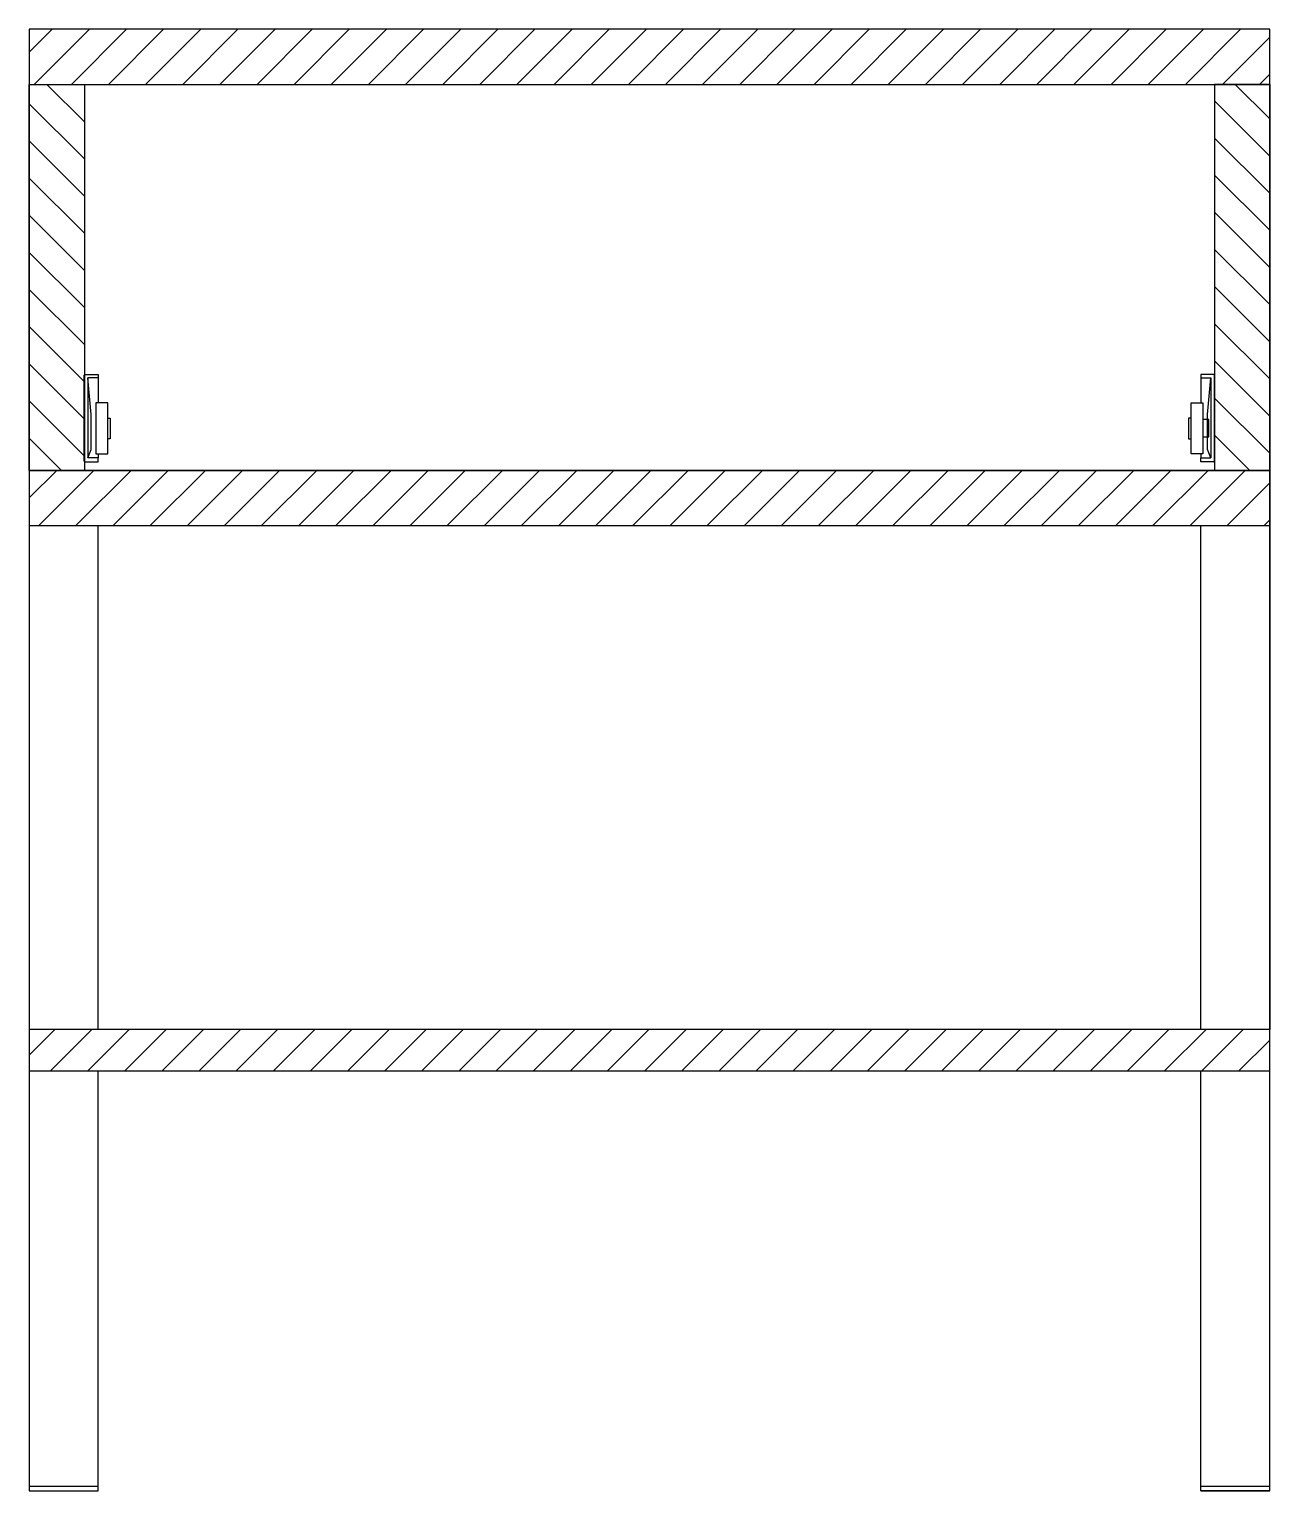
# Model space of a CAD drawing. Header units: millimetres. Extents: x -1075 to 24338, y -11868 to 7393.
# Drawn here: x 12031 to 12481, y 3194 to 3724 of the extents above; entities that cross this region are included whole.
import ezdxf

# ---------------------------------------------------------------- set-up
doc = ezdxf.new("R2010")
doc.units = ezdxf.units.MM
for name, color, linetype in [('IN-FURN-STOR', 104, 'Continuous'), ('linee di prosp', 6, 'Continuous'), ('linee in prospettp', 252, 'Continuous')]:
    doc.layers.add(name, color=color, linetype=linetype)

msp = doc.modelspace()

# ---------------------------------------------------------------- hatches: boundary and pattern name
at = {"layer": 'IN-FURN-STOR'}
h = msp.add_hatch(dxfattribs=at)
h.set_pattern_fill('ANSI31', color=2, scale=3)
h.set_pattern_definition([(45, (-11632.032, -13172.291), (-6.735192, 6.735192), [])])
h.paths.add_polyline_path([(12481.32, 3723.79), (12031.32, 3723.79), (12031.32, 3703.79), (12481.32, 3703.79)])
h.paths.add_polyline_path([(12481.32, 3563.82), (12031.32, 3563.82), (12031.32, 3543.82), (12481.32, 3543.82)])
h.paths.add_polyline_path([(12056.32, 3361.04), (12031.32, 3361.04), (12031.32, 3346.04), (12056.32, 3346.04)])
h.paths.add_polyline_path([(12456.32, 3361.04), (12056.32, 3361.04), (12056.32, 3346.04), (12456.32, 3346.04)])
h.paths.add_polyline_path([(12481.32, 3361.04), (12456.32, 3361.04), (12456.32, 3346.04), (12481.32, 3346.04)])
h = msp.add_hatch(dxfattribs=at)
h.set_pattern_fill('ANSI31', color=2, scale=3, angle=90)
h.set_pattern_definition([(135, (-11632.032, -13172.291), (-6.735192, -6.735192), [])])
h.paths.add_polyline_path([(12461.32, 3563.82), (12481.32, 3563.82), (12481.32, 3703.79), (12461.32, 3703.79)])
h.paths.add_polyline_path([(12051.32, 3703.79), (12031.32, 3703.79), (12031.32, 3563.82), (12051.02, 3563.82), (12051.02, 3599.46), (12051.32, 3598.73)])

# ---------------------------------------------------------------- linework, layer by layer
for p, q in [((12481.32, 3723.79, 2064.47), (12031.32, 3723.79, 2064.47)), ((12031.32, 3723.79, 2064.47), (12031.32, 3193.79, 2064.47)), ((12031.32, 3723.79, 2064.47), (12031.32, 3703.79, 2064.47)), ((12481.32, 3193.79, 2064.47), (12481.32, 3723.79, 2064.47)), ((12031.32, 3703.79, 2064.47), (12481.32, 3703.79, 2064.47)), ((12031.32, 3563.82, 2064.47), (12481.32, 3563.82, 2064.47)), ((12031.32, 3563.82, 2064.47), (12031.32, 3543.82, 2064.47)), ((12481.32, 3563.82, 2064.47), (12481.32, 3361.04, 2064.47)), ((12031.32, 3543.82, 2064.47), (12481.32, 3543.82, 2064.47)), ((12056.32, 3361.04, 2064.47), (12056.32, 3543.82, 2064.47)), ((12456.32, 3361.04, 2064.47), (12456.32, 3543.82, 2064.47)), ((12481.32, 3361.04, 2064.47), (12031.32, 3361.04, 2064.47)), ((12031.32, 3361.04, 2064.47), (12031.32, 3346.04, 2064.47)), ((12031.32, 3346.04, 2064.47), (12481.32, 3346.04, 2064.47)), ((12056.32, 3193.79, 2064.47), (12056.32, 3346.04, 2064.47)), ((12456.32, 3193.79, 2064.47), (12456.32, 3346.04, 2064.47)), ((12031.32, 3195.51, 2064.47), (12056.32, 3195.51, 2064.47)), ((12031.32, 3193.79, 2064.47), (12056.32, 3193.79, 2064.47)), ((12031.32, 3193.79, 2064.47), (12056.32, 3193.79, 2064.47)), ((12456.32, 3195.51, 2064.47), (12481.32, 3195.51, 2064.47)), ((12456.32, 3193.79, 2064.47), (12481.32, 3193.79, 2064.47)), ((12481.32, 3193.79, 2064.47), (12456.32, 3193.79, 2064.47))]:
    msp.add_line(p, q)
at = {"elevation": 2064.47}
msp.add_lwpolyline([(12031.32, 3703.79), (12481.32, 3703.79), (12481.32, 3563.82), (12031.32, 3563.82)], close=True, dxfattribs=at)
at = {"layer": 'IN-FURN-STOR', "color": 0}
for p, q in [((12031.32, 3723.79, 2064.47), (12031.32, 3703.79, 2064.47)), ((12031.32, 3703.79, 2064.47), (12051.32, 3703.79, 2064.47)), ((12051.32, 3703.79, 2064.47), (12051.32, 3563.82, 2064.47)), ((12481.32, 3703.79, 2064.47), (12461.32, 3703.79, 2064.47)), ((12461.32, 3703.79, 2064.47), (12461.32, 3563.82, 2064.47))]:
    msp.add_line(p, q, dxfattribs=at)
at = {"layer": 'linee di prosp'}
for p, q in [((12051.28, 3567.21, 2064.47), (12051.28, 3598.37, 2064.47)), ((12459.95, 3597.39, 2064.47), (12459.95, 3568.39, 2064.47)), ((12461.28, 3567.21, 2064.47), (12461.28, 3598.37, 2064.47))]:
    msp.add_line(p, q, dxfattribs=at)
at = {"layer": 'linee di prosp', "color": 6}
for p, q in [((12051.56, 3598.58, 2064.47), (12056.28, 3598.58, 2064.47)), ((12056.28, 3597.39, 2064.47), (12052.6, 3597.39, 2064.47)), ((12052.6, 3597.39, 2064.47), (12052.6, 3568.39, 2064.47)), ((12053.81, 3584.03, 2064.47), (12052.6, 3597.39, 2064.47)), ((12056.28, 3598.58, 2064.47), (12056.28, 3597.39, 2064.47)), ((12461, 3598.58, 2064.47), (12456.28, 3598.58, 2064.47)), ((12456.28, 3598.58, 2064.47), (12456.28, 3597.39, 2064.47)), ((12456.28, 3597.39, 2064.47), (12459.95, 3597.39, 2064.47)), ((12458.74, 3584.03, 2064.47), (12459.95, 3597.39, 2064.47)), ((12053.81, 3571.38, 2064.47), (12053.81, 3584.03, 2064.47)), ((12458.74, 3571.38, 2064.47), (12458.74, 3584.03, 2064.47)), ((12051.6, 3566.94, 2064.47), (12056.28, 3566.94, 2064.47)), ((12052.6, 3568.39, 2064.47), (12053.81, 3571.38, 2064.47)), ((12056.28, 3568.39, 2064.47), (12052.6, 3568.39, 2064.47)), ((12056.28, 3566.94, 2064.47), (12056.28, 3568.39, 2064.47)), ((12456.28, 3566.94, 2064.47), (12456.28, 3568.39, 2064.47)), ((12456.28, 3568.39, 2064.47), (12459.95, 3568.39, 2064.47)), ((12460.96, 3566.94, 2064.47), (12456.28, 3566.94, 2064.47)), ((12459.95, 3568.39, 2064.47), (12458.74, 3571.38, 2064.47))]:
    msp.add_line(p, q, dxfattribs=at)
at = {"layer": 'linee di prosp', "color": 6, "elevation": 2064.47}
for points in [[(12055.5, 3569.85), (12059.79, 3569.85), (12059.79, 3588.32), (12055.5, 3588.32)], [(12457.06, 3569.85), (12452.76, 3569.85), (12452.76, 3588.32), (12457.06, 3588.32)]]:
    msp.add_lwpolyline(points, close=True, dxfattribs=at)
for points in [[(12059.79, 3582.79), (12060.71, 3582.79), (12060.71, 3575.29), (12059.79, 3575.29)], [(12452.76, 3582.79), (12451.85, 3582.79), (12451.85, 3575.29), (12452.76, 3575.29)], [(12457.06, 3576.01), (12459.18, 3576.01), (12459.18, 3582.25), (12457.06, 3582.25)]]:
    msp.add_lwpolyline(points, dxfattribs=at)
at = {"layer": 'linee di prosp', "color": 6}
for centre, start, end in [((12051.57, 3598.27, 2064.47), 87.1352, 161.969), ((12051.58, 3567.24, 2064.47), 187.1157, 272.8648)]:
    msp.add_arc(centre, 0.309, start, end, dxfattribs=at)
at = {"layer": 'linee di prosp'}
for centre, start, end in [((12460.98, 3598.27, 2064.47), 18.031, 92.8648), ((12460.97, 3567.24, 2064.47), 267.1352, 352.8843)]:
    msp.add_arc(centre, 0.309, start, end, dxfattribs=at)
at = {"layer": 'linee in prospettp', "color": 6}
for p, q in [((12056.28, 3597.39, 2064.47), (12056.28, 3588.32, 2064.47)), ((12456.28, 3597.39, 2064.47), (12456.28, 3588.32, 2064.47)), ((12056.28, 3569.85, 2064.47), (12056.28, 3568.39, 2064.47)), ((12456.28, 3569.85, 2064.47), (12456.28, 3568.39, 2064.47))]:
    msp.add_line(p, q, dxfattribs=at)

doc.saveas('drawing.dxf')
